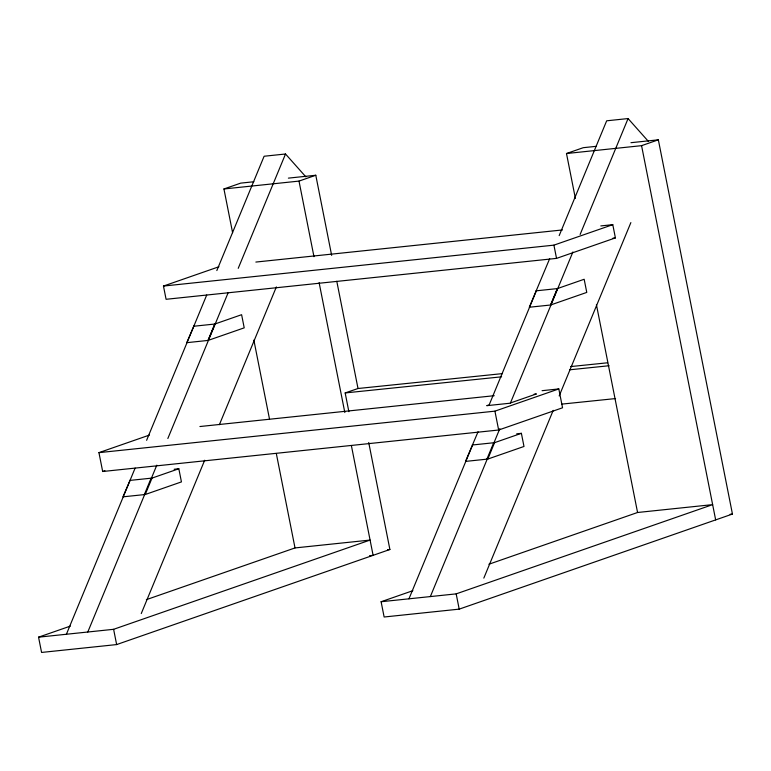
<?xml version="1.0" encoding="UTF-8"?>
<svg xmlns="http://www.w3.org/2000/svg" width="771" height="771" viewBox="0 0 771 771"><rect width="100%" height="100%" fill="white"/><g stroke="black" fill="none" stroke-linecap="round" stroke-linejoin="round"><path stroke-width="1.16" d="M174.15 469.26L178.833 468.768L181.436 481.904L145.227 494.51L122.946 496.842L130.077 480.314M193.531 326.268L214.926 324.022L208.141 340.425L186.746 342.671L193.839 326.162M66.402 634.254L135.127 468.093M146.615 440.318L206.715 295.023M216.834 270.563L264.116 156.243L285.521 153.998L305.856 176.848M144.341 494.597L151.135 478.193M87.798 632.008L144.842 494.105M151.28 478.531L156.802 465.183M167.847 438.497L228.11 292.797M238.229 268.327L285.521 153.998M145.227 494.51L152.012 478.097L178.833 468.768M141.266 613.552L204.681 460.239M219.388 424.686L276.365 286.918M516.705 433.822L521.389 433.331L523.991 446.467L487.783 459.073L465.501 461.405L478.059 431.75M536.086 290.831L557.491 288.585L550.696 304.998L529.301 307.234L549.684 258.642M408.958 598.816L472.18 445.975M536.394 290.725L489.2 404.814L486.752 405.671L509.592 403.272L536.414 393.942L534.13 394.183M559.187 235.608L606.671 120.806L628.076 118.561L648.411 141.411M486.896 459.159L493.691 442.756M430.353 596.581L487.407 458.649M493.845 443.084L499.83 428.618M510.402 403.06L572.892 251.982M580.129 234.461L628.076 118.561M487.783 459.073L494.568 442.66L521.389 433.331M483.822 578.125L553.212 410.355M559.187 395.918L630.871 222.597M232.591 232.659L223.937 188.962L240.725 183.122L253.832 181.754M223.937 188.962L299.003 181.098L315.792 175.258L331.655 255.374M600.802 225.922L612.781 224.669L615.403 237.902L556.537 258.381L166.083 299.293L163.462 286.06L218.925 266.756M575.378 198.398L566.492 153.525L583.281 147.685L596.388 146.317M566.492 153.525L641.568 145.661L658.347 139.821L732.45 514.055L459.198 609.138L384.131 617.002L381.105 601.737L412.88 590.682M163.462 286.06L553.915 245.149L612.781 224.669M542.071 390.685L558.811 388.931L562.551 407.782L498.654 430.016L102.678 471.505L98.939 452.644L149.381 435.095M102.678 471.505L104.914 470.724M98.939 452.644L494.924 411.155L558.811 388.931M368.711 442.496L389.895 549.492L116.643 644.575L41.576 652.439L38.55 637.174L70.325 626.119M146.355 599.655L295.014 547.93L370.09 540.066L113.616 629.309L38.55 637.174M488.91 564.227L637.569 512.493L712.645 504.629L456.181 593.872L381.105 601.737M348.877 411.704L345.167 392.94L358.014 388.507L502.509 373.607M288.383 178.13L315.792 175.258M630.948 142.693L658.347 139.821M255.856 262.063L562.473 229.941M613.003 238.152L615.403 237.902M199.92 426.527L494.211 395.696M129.73 480.429L152.012 478.097M472.286 445.002L494.568 442.66M387.514 549.742L389.895 549.492M730.07 514.305L732.45 514.055M369.531 555.708L373.106 555.332L351.383 445.599M570.569 366.591L607.587 362.784M345.167 392.94L501.593 376.817M569.663 369.801L609.071 365.743M561.828 404.11L615.566 398.568M641.568 145.661L715.661 519.895M596.417 304.67L637.569 512.493M553.915 245.149L556.537 258.381M494.924 411.155L498.654 430.016M456.181 593.872L459.198 609.138M336.792 281.29L358.014 388.507M299.003 181.098L313.97 256.676M319.117 282.649L344.83 412.543M253.861 340.107L269.532 419.222M276.307 453.464L295.014 547.93M113.616 629.309L116.643 644.575M214.791 324.042L208.006 340.445L244.214 327.848L241.612 314.703L214.791 324.042M557.346 288.605L550.561 305.008L586.77 292.411L584.167 279.266L557.346 288.605"/></g></svg>
